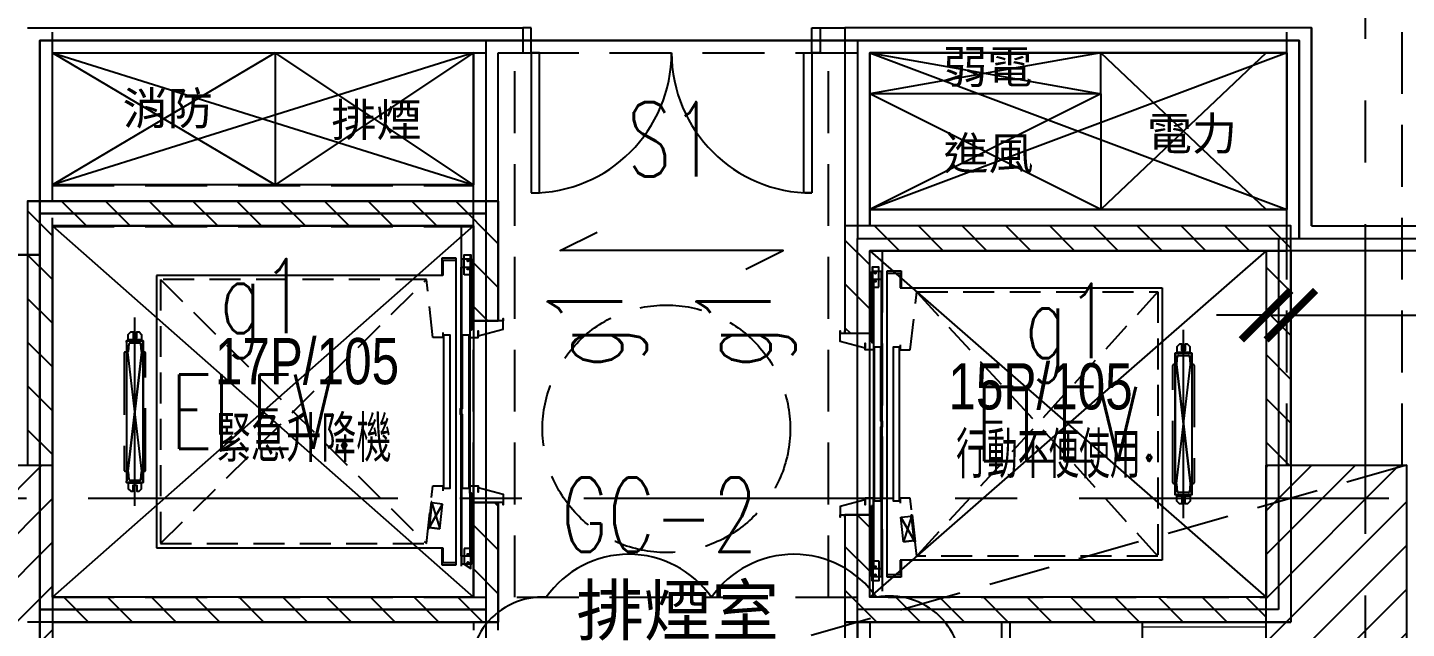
# Model space of a CAD drawing. Header units: millimetres. Extents: x -3377 to 119122, y -22007 to 15479.
# Drawn here: x 41046 to 41881, y 5370 to 5734 of the extents above; entities that cross this region are included whole.
import ezdxf
from ezdxf.enums import TextEntityAlignment as Align

# ---------------------------------------------------------------- set-up
doc = ezdxf.new("R2010")
doc.units = ezdxf.units.MM
doc.header["$LTSCALE"] = 150
doc.header["$MEASUREMENT"] = 0
for name, pattern in [('CENTER', [2, 1.25, -0.25, 0.25, -0.25]), ('DIVIDE2', [15.875, 6.35, -3.175, 0, -3.175, 0, -3.175]), ('DOT', [0.25, 0, -0.25]), ('HIDDEN', [0.375, 0.25, -0.125]), ('HIDDEN2', [0.1875, 0.125, -0.0625]), ('PHANTOM2', [31.75, 15.875, -3.175, 3.175, -3.175, 3.175, -3.175])]:
    doc.linetypes.add(name, pattern=pattern)
doc.layers.get('0').update_dxf_attribs({"plot": 0})
for name, color, linetype, plot in [('AREA', 3, 'Continuous', False), ('S-ARCH', 252, 'Continuous', False), ('S-CLOUD_2022-0304', 4, 'Continuous', False)]:
    doc.layers.add(name, color=color, linetype=linetype, plot=plot)
for name, color, linetype in [('BEAM', 251, 'DOT'), ('CENTER', 1, 'CENTER'), ('COL', 1, 'Continuous'), ('DIM1', 7, 'Continuous'), ('E-TXT', 7, 'Continuous'), ('HIDDEN', 2, 'HIDDEN'), ('OPEN', 4, 'Continuous'), ('S-COL', 7, 'Continuous'), ('S-COLB', 4, 'HIDDEN'), ('S-CONCWALL', 30, 'Continuous'), ('S-DIM', 2, 'Continuous'), ('S-GRID', 1, 'CENTER'), ('S-HATCH-COL', 13, 'Continuous'), ('S-HATCH-CONCWALL', 161, 'Continuous'), ('S-OPEN', 13, 'Continuous'), ('S-RCBMB', 3, 'HIDDEN'), ('S-RCBMG', 2, 'HIDDEN'), ('S-SLAB', 5, 'Continuous'), ('S-SLABT', 2, 'Continuous'), ('S-TEXT', 2, 'Continuous'), ('S-TEXTB', 3, 'Continuous'), ('S-TEXTG', 2, 'Continuous'), ('TEXT', 2, 'Continuous'), ('TOIL', 6, 'Continuous'), ('TOILET', 141, 'Continuous'), ('WALL', 2, 'Continuous')]:
    doc.layers.add(name, color=color, linetype=linetype)
doc.styles.add('CHINESET', font='c2.shx', dxfattribs={"bigfont": 'china.shx'})
doc.styles.add('CS4', font='romans.shx', dxfattribs={"width": 0.7, "height": 45, "bigfont": 'lsp.shx'})
doc.styles.add('HH', font='')
doc.styles.get('HH').set_extended_font_data('Microsoft JhengHei')
doc.dimstyles.new('DIM150', dxfattribs={"dimscale": 15, "dimtxt": 3, "dimasz": 2, "dimexe": 2, "dimexo": 2, "dimgap": 1, "dimtad": 1, "dimdec": 1, "dimdsep": 46, "dimtxsty": 'CS4', "dimblk1": 'ARCHTICK', "dimblk2": 'ARCHTICK', "dimsah": 1, "dimcen": 2, "dimdle": 2, "dimadec": 0, "dimazin": 0, "dimtfac": 1, "dimtdec": 1, "dimtmove": 0, "dimatfit": 3, "dimldrblk": 'TAA', "dimfxl": 0, "dimtolj": 1, "dimarcsym": 0})

# ---------------------------------------------------------------- blocks, each defined once
blk = doc.blocks.new('LINE(2)')
at = {"layer": 'S-GRID'}
for points in [[(-6585.87, -344.9), (-6585.87, -3083.41)], [(-8859.11, -2310.91), (-5430.87, -2310.91)]]:
    blk.add_lwpolyline(points, dxfattribs=at)
blk = doc.blocks.new('COL(1F)')
for points in [[(-7465.87, -2290.91), (-7380.87, -2290.91), (-7380.87, -2430.91), (-7465.87, -2430.91)], [(-6645.87, -2290.91), (-6560.87, -2290.91), (-6560.87, -2430.91), (-6645.87, -2430.91)]]:
    blk.add_lwpolyline(points, close=True)
blk = doc.blocks.new('COL(2F-16F)')
for points in [[(-7465.87, -2290.91), (-7380.87, -2290.91), (-7380.87, -2430.91), (-7465.87, -2430.91)], [(-6645.87, -2290.91), (-6560.87, -2290.91), (-6560.87, -2430.91), (-6645.87, -2430.91)]]:
    blk.add_lwpolyline(points, close=True)
blk = doc.blocks.new('WALL(2F-14F)')
for points in [[(-7380.87, -2290.91), (-7380.87, -2145.91), (-7125.87, -2145.91), (-7125.87, -2203.41), (-7110.87, -2203.41), (-7110.87, -2130.91), (-7395.87, -2130.91), (-7395.87, -2290.91), (-7380.87, -2290.91)], [(-6630.87, -2290.91), (-6630.87, -2145.91), (-6900.87, -2145.91), (-6900.87, -2210.91), (-6885.87, -2210.91), (-6885.87, -2160.91), (-6645.87, -2160.91), (-6645.87, -2290.91), (-6630.87, -2290.91)], [(-7380.87, -2385.91), (-7110.87, -2385.91), (-7110.87, -2313.41), (-7125.87, -2313.41), (-7125.87, -2370.91), (-7380.87, -2370.91), (-7380.87, -2385.91)]]:
    blk.add_lwpolyline(points)
at = {"elevation": 1.07}
blk.add_lwpolyline([(-6645.87, -2370.91), (-6885.87, -2370.91), (-6885.87, -2320.91), (-6900.87, -2320.91), (-6900.87, -2385.91), (-6645.87, -2385.91), (-6645.87, -2370.91)], dxfattribs=at)
blk = doc.blocks.new('_ARCHTICK')
at = {"color": 0, "linetype": 'ByBlock', "const_width": 0.15}
blk.add_lwpolyline([(-0.5, -0.5), (0.5, 0.5)], dxfattribs=at)
blk = doc.blocks.new('*D69')
at = {"layer": 'DEFPOINTS', "color": 0, "transparency": 16777216}
for p in [(41795.73, 5599.23), (41810.73, 5599.23), (41810.73, 5560.22)]:
    blk.add_point(p, dxfattribs=at)
at = {"layer": 'S-DIM', "color": 0, "lineweight": -2, "transparency": 16777216}
for p, q in [((41795.73, 5569.23), (41795.73, 5530.22)), ((41810.73, 5569.23), (41810.73, 5530.22)), ((41795.73, 5560.22), (41765.73, 5560.22)), ((41795.73, 5560.22), (41810.73, 5560.22)), ((41810.73, 5560.22), (42147.03, 5560.22))]:
    blk.add_line(p, q, dxfattribs=at)
at = {"layer": 'S-DIM', "color": 0, "lineweight": -2, "transparency": 16777216, "xscale": 30, "yscale": 30, "zscale": 30}
blk.add_blockref('_ARCHTICK', (41795.73, 5560.22), dxfattribs=at)
at = {"layer": 'S-DIM', "color": 0, "lineweight": -2, "transparency": 16777216, "xscale": 30, "yscale": 30, "zscale": 30, "rotation": 180}
blk.add_blockref('_ARCHTICK', (41810.73, 5560.22), dxfattribs=at)
at = {"layer": 'S-DIM', "color": 0, "transparency": 16777216, "char_height": 45, "attachment_point": 5, "style": 'CS4'}
for s, insert in [('\\A1;RC牆(TYP.)', (42017.09, 5609.5)), ('\\A1;W(15)', (42017.09, 5510.93))]:
    blk.add_mtext(s, dxfattribs=dict(at, insert=insert))
blk = doc.blocks.new('TAA')
at = {"linetype": 'Continuous'}
blk.add_line((0, 0), (-1.663, 0), dxfattribs=at)
blk.add_solid([(-1.5, -0.25), (-1.5, 0.25), (0, 0)], dxfattribs=at)
blk = doc.blocks.new('DwFm')
at = {"layer": 'DEFPOINTS', "color": 252, "linetype": 'HIDDEN'}
blk.add_lwpolyline([(-6560.87, -2290.91), (-12110.4, -3880.07)], dxfattribs=at)
blk = doc.blocks.new('A$C6D16720C')
at = {"color": 252}
for p, q in [((-685, 250), (-820, 170)), ((-820, 250), (-685, 170)), ((-685, 250), (-820, 170)), ((-820, 250), (-685, 170)), ((-565, 250), (-685, 170)), ((-565, 170), (-685, 250)), ((-685, 250), (-685, 170)), ((-565, 250), (-685, 170)), ((-565, 170), (-685, 250)), ((-185, 225), (-185, 250)), ((-185, 225), (-325, 155)), ((-185, 155), (-325, 225)), ((-565, 170), (-820, 170)), ((-565, 170), (-820, 170)), ((-85, 155), (-325, 155)), ((-85, 155), (-325, 155))]:
    blk.add_line(p, q, dxfattribs=at)
at = {"color": 252, "ltscale": 10}
for p, q in [((-566.85, 115.5), (-566.85, 127.5)), ((-323.15, 108), (-323.15, 120)), ((-566.85, -50.5), (-566.85, -62.5)), ((-323.15, -58), (-323.15, -80))]:
    blk.add_line(p, q, dxfattribs=at)
at = {"color": 252, "linetype": 'HIDDEN2'}
for p, q in [((-754.5, 112.5), (-593.5, -47.5)), ((-754.5, -47.5), (-593.5, 112.5)), ((-150.5, 105), (-296.5, -55)), ((-150.5, -55), (-296.5, 105))]:
    blk.add_line(p, q, dxfattribs=at)
at = {"color": 252}
for points in [[(-185, 250), (-325, 225)], [(-325, 250), (-185, 225), (-325, 225)], [(-85, 250), (-185, 155)], [(-85, 155), (-185, 250)], [(-185, 225), (-185, 155)], [(-325, 155), (-85, 155)]]:
    blk.add_lwpolyline(points, dxfattribs=at)
at = {"color": 252, "linetype": 'DIVIDE2'}
for points in [[(-584.1, -50), (-584.1, -60.4), (-575.5, -60.4), (-575.5, 125.4), (-584.1, 125.4), (-584.1, 115)], [(-566.03, -17.69), (-566.03, -60), (-572.03, -60), (-572.03, 125), (-566.03, 125), (-566.03, 82.7)], [(-323.97, -25.19), (-323.97, -67.5), (-317.97, -67.5), (-317.97, 117.5), (-323.97, 117.5), (-323.97, 75.2)], [(-305.9, -57.5), (-305.9, -67.9), (-314.5, -67.9), (-314.5, 117.9), (-305.9, 117.9), (-305.9, 107.5)]]:
    blk.add_lwpolyline(points, dxfattribs=at)
at = {"color": 252, "ltscale": 10}
for points in [[(-570.53, 115.5), (-570.53, 127.5), (-566.53, 127.5), (-566.53, 115.5)], [(-319.47, 108), (-319.47, 120), (-323.47, 120), (-323.47, 108)], [(-583, -14), (-583, 79), (-579.2, 79), (-579.2, -14)], [(-307, -21.5), (-307, 71.5), (-310.8, 71.5), (-310.8, -21.5)], [(-570.53, -50.5), (-570.53, -60), (-566.53, -62.5), (-566.53, -50.5)], [(-319.47, -58), (-319.47, -70), (-323.47, -70), (-323.47, -58)]]:
    blk.add_lwpolyline(points, close=True, dxfattribs=at)
at = {"color": 252, "linetype": 'PHANTOM2'}
for points in [[(-575.5, 32.5), (-575.5, 124), (-583.5, 124), (-583.5, 115), (-757, 115), (-757, -50), (-583.5, -50), (-583.5, -59), (-575.5, -59), (-575.5, 32.5)], [(-314.5, 25), (-314.5, 116.5), (-306.5, 116.5), (-306.5, 107.5), (-148, 107.5), (-148, -57.5), (-306.5, -57.5), (-306.5, -66.5), (-314.5, -66.5), (-314.5, 25)]]:
    blk.add_lwpolyline(points, dxfattribs=at)
for points in [[(-572.5, -55), (-572.5, 120), (-567.2, 120), (-567.2, -55)], [(-317.5, -62.5), (-317.5, 112.5), (-322.8, 112.5), (-322.8, -62.5)]]:
    blk.add_lwpolyline(points, close=True, dxfattribs=at)
at = {"color": 252, "linetype": 'HIDDEN2'}
for points in [[(-583.5, 80.5), (-583.5, 77.5), (-589.5, 77.5), (-593.5, 112.5), (-754.5, 112.5), (-754.5, -47.5), (-593.5, -47.5), (-589.5, -12.5), (-583.5, -12.5), (-583.5, -15.5)], [(-306.5, 73), (-306.5, 70), (-300.5, 70), (-296.5, 105), (-150.5, 105), (-150.5, -55), (-296.5, -55), (-300.5, -20), (-306.5, -20), (-306.5, -23)], [(-590.21, -22.87), (-590.12, -22.13), (-590.62, -22.07), (-592.48, -38.47), (-591.99, -38.52), (-591.9, -37.78)], [(-585.44, -38.51), (-591.9, -37.78), (-583.75, -23.61), (-591.9, -37.78), (-585.44, -38.51), (-583.75, -23.61), (-590.21, -22.87), (-591.9, -37.78), (-590.21, -22.87), (-585.44, -38.51)], [(-304.54, -46.39), (-298.08, -45.66), (-306.21, -31.48), (-298.08, -45.66), (-304.54, -46.39), (-306.21, -31.48), (-299.75, -30.76), (-298.08, -45.66), (-299.75, -30.76), (-304.54, -46.39)], [(-299.75, -30.76), (-299.83, -30.01), (-299.34, -29.96), (-297.5, -46.35), (-298, -46.41), (-298.08, -45.66)]]:
    blk.add_lwpolyline(points, dxfattribs=at)
at = {"color": 252, "ltscale": 10}
for points in [[(-565, 89), (-565, 87.5), (-566.2, 81.9), (-567.2, 81.9), (-567.2, 77.5), (-562.2, 77.5), (-562.2, 81.4), (-562.2, 78.5), (-547, 82.5), (-547, 89), (-547, 87.5), (-550, 87.5), (-550, 89), (-550, 87.5), (-565, 87.5)], [(-775, 75.5), (-765, 75.5), (-775, -10.5), (-765, 75.5), (-775, 75.5), (-775, -10.5), (-765, -10.5), (-765, 75.5), (-765, -10.5), (-775, 75.5)], [(-572.8, 32.5), (-572.8, 34.3), (-571.7, 34.3), (-571.7, 79), (-567.7, 79), (-567.7, -14), (-571.7, -14), (-571.7, 30.7), (-572.8, 30.7), (-572.8, 32.5)], [(-325, 81.5), (-325, 80), (-323.8, 74.4), (-322.8, 74.4), (-322.8, 70), (-327.8, 70), (-327.8, 73.9), (-327.8, 71), (-343, 75), (-343, 81.5), (-343, 80), (-340, 80), (-340, 81.5), (-340, 80), (-325, 80)], [(-317.2, 25), (-317.2, 26.8), (-318.3, 26.8), (-318.3, 71.5), (-322.3, 71.5), (-322.3, -21.5), (-318.3, -21.5), (-318.3, 23.2), (-317.2, 23.2), (-317.2, 25)], [(-130, 68), (-140, 68), (-130, -18), (-140, 68), (-130, 68), (-130, -18), (-140, -18), (-140, 68), (-140, -18), (-130, 68)], [(-565, -24), (-565, -22.5), (-566.2, -16.9), (-567.2, -16.9), (-567.2, -12.5), (-562.2, -12.5), (-562.2, -16.4), (-562.2, -13.5), (-547, -17.5), (-547, -24), (-547, -22.5), (-550, -22.5), (-550, -24), (-550, -22.5), (-565, -22.5)], [(-325, -31.5), (-325, -30), (-323.8, -24.4), (-322.8, -24.4), (-322.8, -20), (-327.8, -20), (-327.8, -23.9), (-327.8, -21), (-343, -25), (-343, -31.5), (-343, -30), (-340, -30), (-340, -31.5), (-340, -30), (-325, -30)]]:
    blk.add_lwpolyline(points, dxfattribs=at)
for points in [[(-766, 75.95), (-774, 75.95), (-774, 79.3), (-772.5, 80.8), (-771.1, 80.8), (-771.1, 77.2, 0.414214), (-770.9, 77), (-769.1, 77, 0.414214), (-768.9, 77.2), (-768.9, 80.8), (-767.5, 80.8), (-766, 79.3), (-766, 75.5), (-774, 75.5), (-774, 75.95)], [(-139, 68.45), (-131, 68.45), (-131, 71.8), (-132.5, 73.3), (-133.9, 73.3), (-133.9, 69.7, -0.414214), (-134.1, 69.5), (-135.9, 69.5, -0.414214), (-136.1, 69.7), (-136.1, 73.3), (-137.5, 73.3), (-139, 71.8), (-139, 68), (-131, 68), (-131, 68.45)], [(-766, -10.95), (-774, -10.95), (-774, -14.3), (-772.5, -15.8), (-771.1, -15.8), (-771.1, -12.2, -0.414214), (-770.9, -12), (-769.1, -12, -0.414214), (-768.9, -12.2), (-768.9, -15.8), (-767.5, -15.8), (-766, -14.3), (-766, -10.5), (-774, -10.5), (-774, -10.95)], [(-139, -18.45), (-131, -18.45), (-131, -21.8), (-132.5, -23.3), (-133.9, -23.3), (-133.9, -19.7, 0.414214), (-134.1, -19.5), (-135.9, -19.5, 0.414214), (-136.1, -19.7), (-136.1, -23.3), (-137.5, -23.3), (-139, -21.8), (-139, -18), (-131, -18), (-131, -18.45)]]:
    blk.add_lwpolyline(points, format="xyb", dxfattribs=at)
for centre in [(-568.33, 124), (-568.33, 124), (-568.33, 119), (-568.33, 119), (-321.67, 116.5), (-321.67, 116.5), (-321.67, 111.5), (-321.67, 111.5), (-568.33, -54), (-568.33, -54), (-568.33, -59), (-568.33, -59), (-321.67, -61.5), (-321.67, -61.5), (-321.67, -66.5), (-321.67, -66.5)]:
    blk.add_circle(centre, 0.425, dxfattribs=at)
at = {"layer": 'AREA', "color": 252}
for points in [[(-697.5, 482.5), (-827.5, 482.5), (-827.5, 567.5), (-1052.5, 567.5), (-1052.5, 127.5), (-827.5, 127.5), (-827.5, 152.5), (-827.5, 257.5), (-557.5, 257.5), (-342.5, 257.5), (-65, 257.5), (-65, 137.5), (175, 137.5), (175, 567.5), (-65, 567.5), (-65, 482.5)], [(-827.5, -592.5), (-557.5, -592.5), (-557.5, -260), (-557.5, -252.5), (-332.5, -252.5), (-332.5, -87.5), (-332.5, 137.5), (-65, 137.5), (-65, 257.5), (-827.5, 257.5), (-827.5, 152.5), (-557.5, 152.5), (-557.5, -87.5), (-827.5, -87.5)], [(-557.5, 152.5), (-827.5, 152.5), (-827.5, 257.5), (-557.5, 257.5)], [(-332.5, 137.5), (-65, 137.5), (-65, 257.5), (-332.5, 257.5)], [(-77.5, -87.5), (-332.5, -87.5), (-332.5, 137.5), (-77.5, 137.5)], [(-1147.5, -637.5), (-1147.5, -592.5), (-885, -592.5), (-827.5, -592.5), (-827.5, -87.5), (-827.5, 127.5), (-1052.5, 127.5), (-1052.5, -7.5), (-1702.5, -7.5), (-1702.5, -637.5), (-1170, -637.5)], [(-557.5, -592.5), (-827.5, -592.5), (-827.5, -87.5), (-557.5, -87.5)]]:
    blk.add_lwpolyline(points, close=True, dxfattribs=at)
blk.add_lwpolyline([(-65, 257.5), (-827.5, 257.5), (-827.5, -592.5), (-557.5, -592.5), (-557.5, -252.5), (-332.5, -252.5), (-332.5, 137.5), (-65, 137.5), (-65, 257.5)], dxfattribs=at)
at = {"layer": 'BEAM', "color": 252, "linetype": 'HIDDEN'}
for p, q in [((-572.5, 145), (-572.5, -80)), ((-317.5, 130), (-317.5, -80))]:
    blk.add_line(p, q, dxfattribs=at)
at = {"layer": 'CENTER', "color": 252}
for p, q in [((-770, -24.57), (-770, 89.58)), ((-135, -32.07), (-135, 82.08))]:
    blk.add_line(p, q, dxfattribs=at)
at = {"layer": 'COL', "color": 252}
for points in [[(-905, 0), (-820, 0), (-820, -140), (-905, -140)], [(-85, 0), (0, 0), (0, -140), (-85, -140)]]:
    blk.add_lwpolyline(points, close=True, dxfattribs=at)
at = {"layer": 'DIM1', "color": 252, "linetype": 'HIDDEN'}
blk.add_circle((-448.17, 22.1), 75, dxfattribs=at)
at = {"layer": 'HIDDEN', "color": 252}
for points in [[(-776.5, 68), (-776.5, -3, 0.414214), (-776, -3.5), (-774.55, -3.5, -0.385314), (-774.05, -3.95), (-773.6, -8.55, 0.385314), (-773.1, -9), (-766.9, -9, 0.385314), (-766.4, -8.55), (-765.95, -3.95, -0.385314), (-765.45, -3.5), (-764, -3.5, 0.414214), (-763.5, -3), (-763.5, 68, 0.414214), (-764, 68.5), (-765.45, 68.5, -0.385314), (-765.95, 68.95), (-766.4, 73.55, 0.385314), (-766.9, 74), (-773.1, 74, 0.385314), (-773.6, 73.55), (-774.05, 68.95, -0.385314), (-774.55, 68.5), (-776, 68.5, 0.414214), (-776.5, 68, 1)], [(-128.5, 60.5), (-128.5, -10.5, -0.414214), (-129, -11), (-130.45, -11, 0.385314), (-130.95, -11.45), (-131.4, -16.05, -0.385314), (-131.9, -16.5), (-138.1, -16.5, -0.385314), (-138.6, -16.05), (-139.05, -11.45, 0.385314), (-139.55, -11), (-141, -11, -0.414214), (-141.5, -10.5), (-141.5, 60.5, -0.414214), (-141, 61), (-139.55, 61, 0.385314), (-139.05, 61.45), (-138.6, 66.05, -0.385314), (-138.1, 66.5), (-131.9, 66.5, -0.385314), (-131.4, 66.05), (-130.95, 61.45, 0.385314), (-130.45, 61), (-129, 61, -0.414214), (-128.5, 60.5, -1)]]:
    blk.add_lwpolyline(points, format="xyb", dxfattribs=at)
at = {"layer": 'OPEN', "color": 252, "linetype": 'Continuous'}
for p, q in [((-530, 265), (-535, 265)), ((-530, 250), (-530, 265)), ((-360, 250), (-360, 265)), ((-360, 265), (-355, 265)), ((-535, 250), (-530, 250)), ((-530, 250), (-530, 165)), ((-525, 250), (-530, 250)), ((-525, 165), (-525, 250)), ((-365, 165), (-365, 250)), ((-365, 250), (-360, 250)), ((-355, 250), (-360, 250)), ((-360, 250), (-360, 165)), ((-530, 165), (-525, 165)), ((-360, 165), (-365, 165)), ((-565, -95), (-565, -100)), ((-550, -100), (-550, -95))]:
    blk.add_line(p, q, dxfattribs=at)
at = {"layer": 'OPEN', "color": 252}
for p, q in [((-245, -170), (-245, -95)), ((-240, -170), (-240, -95))]:
    blk.add_line(p, q, dxfattribs=at)
at = {"layer": 'OPEN', "color": 252, "linetype": 'Continuous'}
for centre, start, end in [((-530, 250), 270, 0), ((-360, 250), 180, 270)]:
    blk.add_arc(centre, 85, start, end, dxfattribs=at)
at = {"layer": 'TOIL', "color": 252}
blk.add_lwpolyline([(-160, -95), (-160, -115), (-240, -115)], dxfattribs=at)
at = {"layer": 'TOILET', "color": 252, "lineweight": 13}
for p, q in [((-85, -95), (-160, -95)), ((-160, -95), (-160, -150)), ((-160, -98), (-85, -98)), ((-85, -95), (-85, -150))]:
    blk.add_line(p, q, dxfattribs=at)
at = {"layer": 'WALL', "color": 252}
for p, q in [((-835, 265), (-535, 265)), ((-535, 265), (-535, 250)), ((-355, 265), (-355, 250)), ((-355, 265), (-340, 265)), ((-57.5, 265), (-57.5, 145)), ((-820, 160), (-820, 250)), ((-820, 250), (-565, 250)), ((-565, 160), (-565, 250)), ((-550, 152.5), (-550, 250)), ((-550, 250), (-535, 250)), ((-355, 250), (-340, 250)), ((-835, 160), (-550, 160)), ((-550, 160), (-550, 87.5)), ((-565, 145), (-820, 145)), ((-820, 145), (-820, -80)), ((-565, 87.5), (-565, 145)), ((-72.5, 145), (-340, 145)), ((-57.5, 145), (10, 145)), ((-85, 130), (-325, 130)), ((-325, 129), (-325, 130)), ((-325, 129), (-325, 130)), ((-325, 129), (-325, 130)), ((-325, 80), (-325, 129)), ((10, 130), (-92.5, 130)), ((-85, 130), (-85, -80)), ((-70, 130), (-70, -95)), ((-550, 87.5), (-565, 87.5)), ((-340, 80), (-325, 80)), ((-565, -22.5), (-550, -22.5)), ((-565, -80), (-565, -22.5)), ((-550, -22.5), (-550, -95)), ((-340, -30), (-340, -95)), ((-325, -30), (-340, -30)), ((-325, -80), (-325, -30)), ((-820, -77.5), (-820, -545)), ((-565, -80), (-820, -80)), ((-85, -80), (-325, -80)), ((-324, -80), (-325, -80)), ((-550, -95), (-835, -95)), ((-565, -95), (-565, -95)), ((-550, -95), (-565, -95)), ((-550, -95), (-550, -95)), ((-340, -95), (-70, -95)), ((-70, -95), (-340, -95)), ((-340, -95), (-340, -245)), ((-332.5, -95), (-332.5, -245)), ((-325, -95), (-325, -245))]:
    blk.add_line(p, q, dxfattribs=at)
for points in [[(-57.5, 145), (-57.5, 265), (-340, 265), (-340, 80)], [(-72.5, 145), (-72.5, 250), (-325, 250), (-325, 145)]]:
    blk.add_lwpolyline(points, dxfattribs=at)
at = {"layer": 'E-TXT', "color": 252, "style": 'CHINESET'}
for s, width, p in [('17P/105', 0.8, (-609.99, 49.1)), ('15P/105', 0.8, (-165.77, 33.85)), ('行動不便使用', 0.7, (-160.94, -7.74))]:
    blk.add_text(s, height=28, dxfattribs=dict(at, width=width)).set_placement(p, align=Align.RIGHT)
at = {"layer": 'E-TXT', "color": 252, "style": 'CHINESET', "width": 0.8}
blk.add_text('緊急升降機', height=28, dxfattribs=at).set_placement((-667.79, 17.5), align=Align.MIDDLE)
at = {"layer": 'TEXT', "color": 252, "style": 'HH'}
for s, p in [('弱電', (-281.04, 231.39)), ('消防', (-777.37, 206.35)), ('消防', (-777.37, 206.35)), ('排煙', (-651.04, 199.29)), ('排煙', (-651.04, 199.29)), ('電力', (-157.14, 190.94)), ('進風', (-280.37, 179.18))]:
    blk.add_text(s, height=20, dxfattribs=at).set_placement(p)
blk.add_text('排煙室', height=30, dxfattribs=at).set_placement((-441.32, -102.91), align=Align.CENTER)
blk = doc.blocks.new('2022-0217')
blk.add_blockref('A$C6D16720C', (29770.33, -2290.91))

msp = doc.modelspace()

# ---------------------------------------------------------------- hatches: boundary and pattern name
at = {"layer": 'S-HATCH-COL'}
h = msp.add_hatch(dxfattribs=at)
h.set_pattern_fill('ANSI31', color=256, scale=150, style=0)
h.paths.add_polyline_path([(42850.73, 6239.23), (42960.73, 6239.23), (42960.73, 6139.23), (42850.73, 6139.23)])
h.paths.add_polyline_path([(42850.73, 5499.23), (42960.73, 5499.23), (42960.73, 5399.23), (42850.73, 5399.23)])
h.paths.add_polyline_path([(42850.73, 4924.23), (42960.73, 4924.23), (42960.73, 4824.23), (42850.73, 4824.23)])
h.paths.add_polyline_path([(41745.73, 4924.23), (41855.73, 4924.23), (41855.73, 4824.23), (41745.73, 4824.23)])
h.paths.add_polyline_path([(41090.73, 4924.23), (40980.73, 4924.23), (40980.73, 4824.23), (41090.73, 4824.23)])
h.paths.add_polyline_path([(40075.73, 6814.23), (40185.73, 6814.23), (40185.73, 6714.23), (40075.73, 6714.23)])
h.paths.add_polyline_path([(40075.73, 6249.23), (40185.73, 6249.23), (40185.73, 6149.23), (40075.73, 6149.23)])
h.paths.add_polyline_path([(40075.73, 5514.23), (40185.73, 5514.23), (40185.73, 5414.23), (40075.73, 5414.23)])
h.paths.add_polyline_path([(40075.73, 4924.23), (40185.73, 4924.23), (40185.73, 4824.23), (40075.73, 4824.23)])
h.paths.add_polyline_path([(41060.73, 6814.23), (40975.73, 6814.23), (40975.73, 6714.23), (41060.73, 6714.23)])
h.paths.add_polyline_path([(41795.73, 5469.23), (41880.73, 5469.23), (41880.73, 5329.23), (41795.73, 5329.23)])
h.paths.add_polyline_path([(41795.73, 6294.23), (41880.73, 6294.23), (41880.73, 6154.23), (41795.73, 6154.23)])
h.paths.add_polyline_path([(41060.73, 6294.23), (40975.73, 6294.23), (40975.73, 6154.23), (41060.73, 6154.23)])
h.paths.add_polyline_path([(40975.73, 5469.23), (41060.73, 5469.23), (41060.73, 5329.23), (40975.73, 5329.23)])
h.paths.add_polyline_path([(41795.73, 6814.23), (41880.73, 6814.23), (41880.73, 6714.23), (41795.73, 6714.23)])
h.paths.add_polyline_path([(42850.73, 6814.23), (42960.73, 6814.23), (42960.73, 6714.23), (42850.73, 6714.23)])
at = {"layer": 'S-HATCH-CONCWALL'}
h = msp.add_hatch(dxfattribs=at)
h.set_pattern_fill('ANSI31', color=256, scale=150, angle=90, style=0)
h.paths.add_polyline_path([(41045.73, 5329.23), (41060.73, 5329.23), (41060.73, 4924.23), (41045.73, 4924.23)])
h.paths.add_polyline_path([(41090.73, 4884.23), (41315.73, 4884.23), (41315.73, 5274.23), (41330.73, 5274.23), (41330.73, 4869.23), (41090.73, 4869.23)])
h.paths.add_polyline_path([(41060.73, 5374.23), (41330.73, 5374.23), (41330.73, 5446.73), (41315.73, 5446.73), (41315.73, 5389.23), (41060.73, 5389.23)])
h.paths.add_polyline_path([(41060.73, 5469.23), (41060.73, 5614.23), (41315.73, 5614.23), (41315.73, 5556.73), (41330.73, 5556.73), (41330.73, 5629.23), (41045.73, 5629.23), (41045.73, 5469.23)])
h.paths.add_polyline_path([(41810.73, 5469.23), (41810.73, 5614.23), (41540.73, 5614.23), (41540.73, 5549.23), (41555.73, 5549.23), (41555.73, 5599.23), (41795.73, 5599.23), (41795.73, 5469.23)])
edge = h.paths.add_edge_path()
edge.add_line((41795.73, 5389.23), (41555.73, 5389.23))
edge.add_line((41555.73, 5389.23), (41555.73, 5439.23))
edge.add_line((41555.73, 5439.23), (41540.73, 5439.23))
edge.add_line((41540.73, 5439.23), (41540.73, 5374.23))
edge.add_line((41540.73, 5374.23), (41795.73, 5374.23))
edge.add_line((41795.73, 5374.23), (41795.73, 5389.23))
h.paths.add_polyline_path([(41175.73, 6249.23), (41795.73, 6249.23), (41795.73, 6234.23), (41175.73, 6234.23)])
edge = h.paths.add_edge_path(flags=16)
edge.add_line((41808.23, 6154.23), (41808.23, 5959.23))
edge = h.paths.add_edge_path()
edge.add_line((41808.23, 5959.23), (41190.73, 5959.23))
edge.add_line((41190.73, 5959.23), (41190.73, 6134.23))
edge.add_line((41190.73, 6134.23), (41175.73, 6134.23))
edge.add_line((41175.73, 6134.23), (41175.73, 5944.23))
edge.add_line((41175.73, 5944.23), (41823.23, 5944.23))
edge.add_line((41823.23, 5944.23), (41823.23, 6154.23))
edge.add_line((41823.23, 6154.23), (41808.23, 6154.23))

# ---------------------------------------------------------------- linework, layer by layer
at = {"layer": 'S-CLOUD_2022-0304'}
msp.add_lwpolyline([(41315.73, 4834.69, 0.520567), (41415.73, 4834.69, 0.520567), (41515.73, 4834.69, 0.520567), (41610.51, 4839.91, 0.520567), (41610.51, 4939.91, 0.520567), (41610.51, 5039.91, 0.520567), (41610.51, 5139.91, 0.520567), (41610.51, 5239.91, 0.520567), (41610.51, 5339.91, 0.520567), (41559.82, 5389.23, 0.520567), (41459.82, 5389.23, 0.520567), (41359.82, 5389.23, 0.520567), (41315.73, 5333.32, 0.520567), (41315.73, 5233.32, 0.520567), (41315.73, 5133.32, 0.520567), (41315.73, 5033.32, 0.520567), (41315.73, 4933.32, 0.520567)], format="xyb", close=True, dxfattribs=at)
at = {"layer": 'S-OPEN'}
for p, q in [((41060.73, 5719.23), (41315.73, 5639.23)), ((41315.73, 5719.23), (41060.73, 5639.23)), ((41555.73, 5719.23), (41808.23, 5624.23)), ((41808.23, 5719.23), (41555.73, 5624.23)), ((41060.73, 5614.23), (41315.73, 5389.23)), ((41315.73, 5614.23), (41060.73, 5389.23)), ((41555.73, 5599.23), (41795.73, 5389.23)), ((41795.73, 5599.23), (41555.73, 5389.23))]:
    msp.add_line(p, q, dxfattribs=at)
at = {"layer": 'S-RCBMB'}
for p, q in [((41060.73, 5719.23), (41808.23, 5719.23)), ((41315.73, 5389.23), (41315.73, 5719.23)), ((41340.73, 5389.23), (41340.73, 5719.23)), ((41530.73, 5389.23), (41530.73, 5719.23)), ((41555.73, 5389.23), (41555.73, 5719.23)), ((41060.73, 5639.23), (41315.73, 5639.23)), ((41060.73, 5638.83), (41315.73, 5638.83)), ((41555.73, 5624.23), (41808.23, 5624.23)), ((41060.73, 5614.23), (41315.73, 5614.23)), ((41060.73, 5613.83), (41315.73, 5613.83)), ((41555.73, 5599.23), (41808.23, 5599.23))]:
    msp.add_line(p, q, dxfattribs=at)
at = {"layer": 'S-RCBMG'}
for p, q in [((41060.73, 5469.23), (41060.73, 6154.23)), ((41808.23, 5469.23), (41808.23, 6154.23)), ((41878.23, 5469.23), (41878.23, 6154.23)), ((41060.73, 5389.23), (41795.73, 5389.23))]:
    msp.add_line(p, q, dxfattribs=at)
at = {"layer": 'S-SLAB'}
for points in [[(41060.73, 5719.23), (41315.73, 5719.23), (41315.73, 5639.23), (41060.73, 5639.23)], [(41555.73, 5719.23), (41808.23, 5719.23), (41808.23, 5624.23), (41555.73, 5624.23)], [(41060.73, 5614.23), (41315.73, 5614.23), (41315.73, 5389.23), (41060.73, 5389.23)], [(41555.73, 5599.23), (41795.73, 5599.23), (41795.73, 5389.23), (41555.73, 5389.23)]]:
    msp.add_lwpolyline(points, close=True, dxfattribs=at)
at = {"layer": 'S-SLABT', "color": 1}
msp.add_lwpolyline([(41480.73, 5588.04), (41503.23, 5599.29), (41368.23, 5599.29), (41390.73, 5610.54)], dxfattribs=at)

# ---------------------------------------------------------------- block references
msp.add_blockref('DwFm', (48441.6, 7760.14))
at = {"layer": 'S-ARCH'}
msp.add_blockref('2022-0217', (12110.4, 7760.14), dxfattribs=at)
at = {"layer": 'S-COL'}
msp.add_blockref('COL(2F-16F)', (48441.6, 7760.14), dxfattribs=at)
at = {"layer": 'S-COLB'}
msp.add_blockref('COL(1F)', (48441.6, 7760.14), dxfattribs=at)
at = {"layer": 'S-CONCWALL'}
msp.add_blockref('WALL(2F-14F)', (48441.6, 7760.14), dxfattribs=at)
at = {"layer": 'S-GRID'}
msp.add_blockref('LINE(2)', (48441.6, 7760.14), dxfattribs=at)

# ---------------------------------------------------------------- texts
at = {"layer": 'S-SLABT', "color": 2, "style": 'CS4', "width": 0.7}
msp.add_text('S1', height=45, dxfattribs=at).set_placement((41435.73, 5644.29), align=Align.CENTER)
at = {"layer": 'S-TEXT', "style": 'CS4', "width": 0.7}
for p in [(41188.23, 5501.73), (41675.73, 5494.23)]:
    msp.add_text('ELEV.', height=45, dxfattribs=at).set_placement(p, align=Align.MIDDLE_CENTER)
at = {"layer": 'S-TEXTB', "style": 'CS4', "width": 0.7}
for p in [(41188.23, 5564.23), (41675.73, 5549.23)]:
    msp.add_text('g1', height=45, dxfattribs=at).set_placement(p, align=Align.MIDDLE)
for p in [(41390.73, 5554.23), (41480.73, 5554.23)]:
    msp.add_text('g1', height=45, rotation=90, dxfattribs=at).set_placement(p, align=Align.MIDDLE)
at = {"layer": 'S-TEXTG', "style": 'CS4', "width": 0.7}
msp.add_text('GC-2', height=45, dxfattribs=at).set_placement((41428.23, 5439.23, 0), align=Align.MIDDLE)

# ---------------------------------------------------------------- dimensions: what is measured, and where the dimension line sits
at = {"layer": 'S-DIM'}
dim = msp.add_linear_dim(base=(41810.73, 5560.22), p1=(41795.73, 5599.23), p2=(41810.73, 5599.23), text='RC牆(TYP.)\\XW(<>)', dimstyle='DIM150', dxfattribs=at)
dim.commit()
dim.dimension.update_dxf_attribs({"geometry": '*D69', "text_midpoint": (42017.09, 5560.22), "dimtype": 160})

doc.saveas('drawing.dxf')
